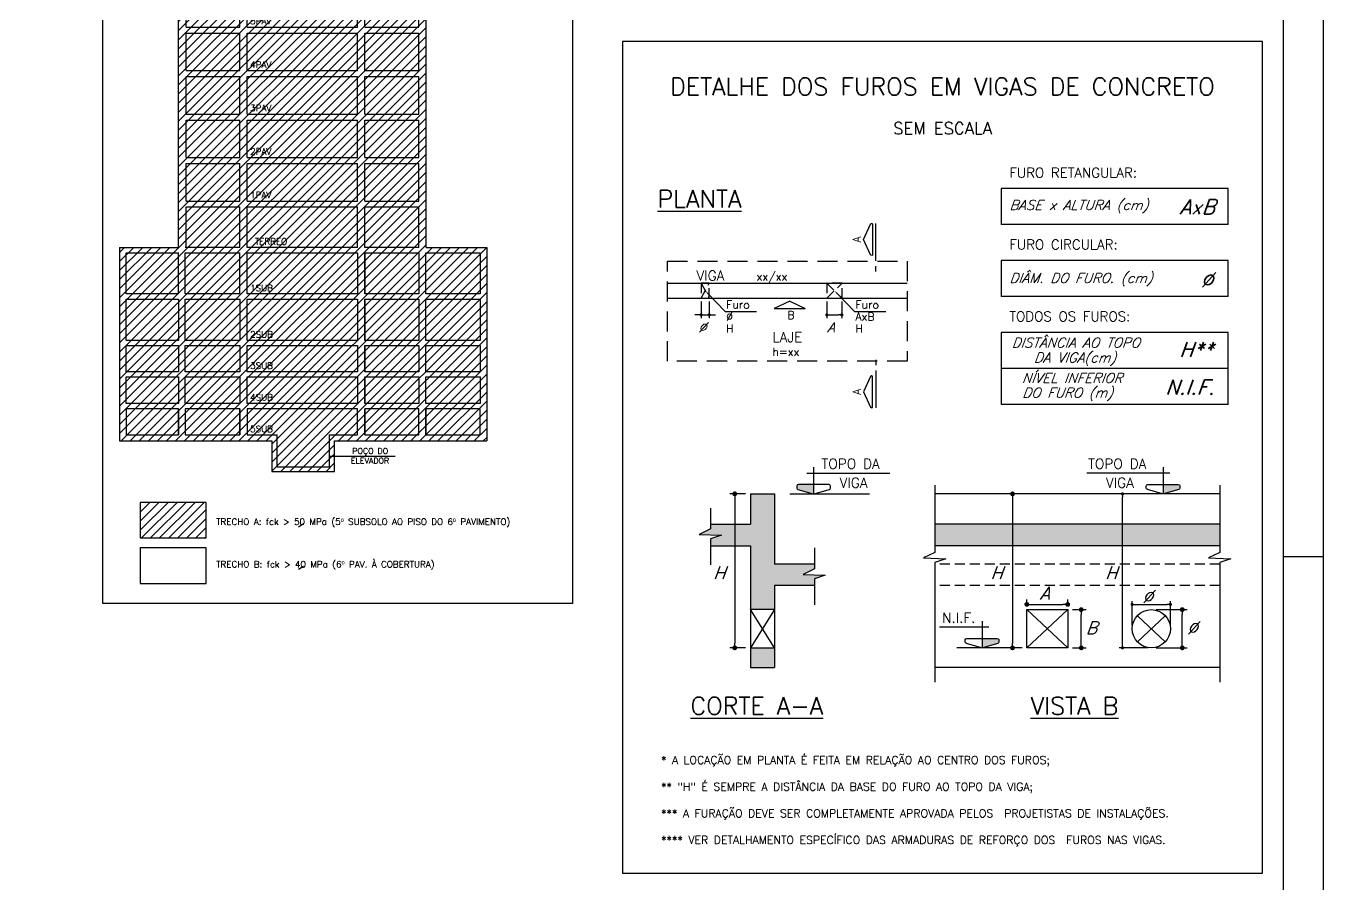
# Model space of a CAD drawing. Extents: x -4245 to 5400, y -2094 to 2406.
# Drawn here: x 3779 to 5400, y 466 to 1539 of the extents above; entities that cross this region are included whole.
import ezdxf
from ezdxf import colors
from ezdxf.entities.mleader import LeaderData, LeaderLine
from ezdxf.enums import TextEntityAlignment as Align
from ezdxf.math import Vec2, Vec3

# ---------------------------------------------------------------- set-up
doc = ezdxf.new("R2010")
doc.units = 0
doc.header["$LTSCALE"] = 50
doc.header["$MEASUREMENT"] = 0
doc.linetypes.add('DASHED', pattern=[0.75, 0.5, -0.25])
doc.linetypes.add('HIDDEN', pattern=[0.375, 0.25, -0.125])
doc.layers.get('0').update_dxf_attribs({"linetype": 'CONTINUOUS'})
doc.layers.get('DEFPOINTS').update_dxf_attribs({"linetype": 'CONTINUOUS'})
for name, color, linetype in [('F-AUX', 2, 'CONTINUOUS'), ('F-AUX-RED', 1, 'CONTINUOUS'), ('F-AUX-YELLOW', 2, 'CONTINUOUS'), ('F-CORTE-INDICAÇÃO', 4, 'CONTINUOUS'), ('F-COTAS', 106, 'CONTINUOUS'), ('F-DET_LINHA', 1, 'CONTINUOUS'), ('F-FURO-PAREDE-TEXTOS', 2, 'CONTINUOUS'), ('F-FUROS', 2, 'HIDDEN'), ('F-LAJES', 3, 'CONTINUOUS'), ('F-LAJES-DIM', 2, 'CONTINUOUS'), ('F-LAJES-NOME', 4, 'CONTINUOUS'), ('F-MARGEM', 1, 'CONTINUOUS'), ('F-SOLIDO', 71, 'CONTINUOUS'), ('F-TEXTO', 6, 'CONTINUOUS'), ('F-TEXTO-CYAN', 4, 'CONTINUOUS'), ('F-TEXTO-GREEN', 3, 'CONTINUOUS'), ('F-TEXTO-MAGENTA', 6, 'CONTINUOUS'), ('F-TEXTO-YELLOW', 2, 'CONTINUOUS'), ('F-VIGAS', 3, 'CONTINUOUS'), ('F-VIGAS-DIM', 2, 'CONTINUOUS'), ('F-VIGAS-NOME', 4, 'CONTINUOUS')]:
    doc.layers.add(name, color=color, linetype=linetype)
doc.styles.add('CP-TEXT-INCL', font='simplex.shx', dxfattribs={"oblique": 20})
doc.styles.add('CP-TEXTO', font='simplex.shx')
doc.styles.add('MCP', font='simplex.shx')
doc.styles.add('ROMANS', font='simplex.shx')
doc.styles.get("Standard").update_dxf_attribs({"font": 'simplex.shx'})
doc.dimstyles.new('CP-COTAS-75', dxfattribs={"dimscale": 0.8, "dimtxt": 18.75, "dimasz": 7.5, "dimexe": 7.5, "dimexo": 7.5, "dimgap": 3.75, "dimtad": 1, "dimdsep": 46, "dimtxsty": 'CP-TEXT-INCL', "dimblk1": 'DOT', "dimblk2": 'DOT', "dimsah": 1, "dimcen": 13.5, "dimclrd": 256, "dimclre": 256, "dimclrt": 256, "dimadec": 0, "dimazin": 0, "dimtfac": 1, "dimtofl": 0, "dimtmove": 2, "dimatfit": 3, "dimldrblk": 'DOT', "dimfxl": 0, "dimtolj": 1, "dimarcsym": 0})

# ---------------------------------------------------------------- blocks, each defined once
blk = doc.blocks.new('_DOT')
at = {"color": 0, "linetype": 'ByBlock'}
blk.add_line((-0.5, 0), (-1, 0), dxfattribs=at)
at = {"color": 0, "linetype": 'ByBlock', "const_width": 0.5}
blk.add_lwpolyline([(-0.25, 0, 1), (0.25, 0, 1)], format="xyb", close=True, dxfattribs=at)
blk = doc.blocks.new('*D145')
at = {"layer": 'DEFPOINTS', "color": 0, "transparency": 16777216}
for p in [(5081, 815.5), (5029.9, 809), (5081, 809)]:
    blk.add_point(p, dxfattribs=at)
at = {"layer": 'F-COTAS', "lineweight": -2, "transparency": 16777216}
for p, q in [((5029.9, 815), (5029.9, 821.5)), ((5035.9, 815.5), (5075, 815.5)), ((5081, 815), (5081, 821.5))]:
    blk.add_line(p, q, dxfattribs=at)
at = {"layer": 'F-COTAS', "lineweight": -2, "transparency": 16777216, "xscale": 6, "yscale": 6, "zscale": 6, "rotation": 180}
blk.add_blockref('_DOT', (5029.9, 815.5), dxfattribs=at)
at = {"layer": 'F-COTAS', "lineweight": -2, "transparency": 16777216, "xscale": 6, "yscale": 6, "zscale": 6}
blk.add_blockref('_DOT', (5081, 815.5), dxfattribs=at)
blk = doc.blocks.new('*D146')
at = {"layer": 'DEFPOINTS', "color": 0, "transparency": 16777216}
for p in [(5029.9, 953.8), (5012, 761.2), (5029.9, 761.2)]:
    blk.add_point(p, dxfattribs=at)
at = {"layer": 'F-COTAS', "lineweight": -2, "transparency": 16777216}
for p, q in [((5023.9, 953.8), (5006, 953.8)), ((5012, 947.8), (5012, 767.2)), ((5023.9, 761.2), (5006, 761.2))]:
    blk.add_line(p, q, dxfattribs=at)
at = {"layer": 'F-COTAS', "lineweight": -2, "transparency": 16777216, "xscale": 6, "yscale": 6, "zscale": 6}
for p, rotation in [((5012, 953.8), 90), ((5012, 761.2), 270)]:
    blk.add_blockref('_DOT', p, dxfattribs=dict(at, rotation=rotation))
blk = doc.blocks.new('*D147')
at = {"layer": 'DEFPOINTS', "color": 0, "transparency": 16777216}
for p in [(5081, 809), (5097.9, 809), (5081, 761.2)]:
    blk.add_point(p, dxfattribs=at)
at = {"layer": 'F-COTAS', "lineweight": -2, "transparency": 16777216}
for p, q in [((5087, 809), (5103.9, 809)), ((5097.9, 767.2), (5097.9, 803)), ((5087, 761.2), (5103.9, 761.2))]:
    blk.add_line(p, q, dxfattribs=at)
at = {"layer": 'F-COTAS', "lineweight": -2, "transparency": 16777216, "xscale": 6, "yscale": 6, "zscale": 6}
for p, rotation in [((5097.9, 809), 90), ((5097.9, 761.2), 270)]:
    blk.add_blockref('_DOT', p, dxfattribs=dict(at, rotation=rotation))
blk = doc.blocks.new('*D148')
at = {"layer": 'DEFPOINTS', "color": 0, "transparency": 16777216}
for p in [(4684.4, 953.8), (4664.9, 761.2), (4684.4, 761.2)]:
    blk.add_point(p, dxfattribs=at)
at = {"layer": 'F-COTAS', "lineweight": -2, "transparency": 16777216}
for p, q in [((4678.4, 953.8), (4658.9, 953.8)), ((4664.9, 947.8), (4664.9, 767.2)), ((4678.4, 761.2), (4658.9, 761.2))]:
    blk.add_line(p, q, dxfattribs=at)
at = {"layer": 'F-COTAS', "lineweight": -2, "transparency": 16777216, "xscale": 6, "yscale": 6, "zscale": 6}
for p, rotation in [((4664.9, 953.8), 90), ((4664.9, 761.2), 270)]:
    blk.add_blockref('_DOT', p, dxfattribs=dict(at, rotation=rotation))
blk = doc.blocks.new('*D149')
at = {"layer": 'DEFPOINTS', "color": 0, "transparency": 16777216}
for p in [(5185.5, 809), (5224.2, 809), (5185.5, 761.2)]:
    blk.add_point(p, dxfattribs=at)
at = {"layer": 'F-COTAS', "lineweight": -2, "transparency": 16777216}
for p, q in [((5191.5, 809), (5230.2, 809)), ((5224.2, 767.2), (5224.2, 803)), ((5191.5, 761.2), (5230.2, 761.2))]:
    blk.add_line(p, q, dxfattribs=at)
at = {"layer": 'F-COTAS', "lineweight": -2, "transparency": 16777216, "xscale": 6, "yscale": 6, "zscale": 6}
for p, rotation in [((5224.2, 809), 90), ((5224.2, 761.2), 270)]:
    blk.add_blockref('_DOT', p, dxfattribs=dict(at, rotation=rotation))
blk = doc.blocks.new('A0-4L_900')
at = {"layer": 'F-MARGEM', "color": 2}
blk.add_line((191.9, 59.4), (192.9, 59.4), dxfattribs=at)
blk.add_lwpolyline([(0, 0), (0, 90), (192.9, 90), (192.9, 0)], close=True, dxfattribs=at)
at = {"layer": 'F-MARGEM', "color": 7}
blk.add_lwpolyline([(2.5, 89), (191.9, 89), (191.9, 1), (2.5, 1)], close=True, dxfattribs=at)
blk = doc.blocks.new('A$C0B3B77B0')
h = blk.add_hatch()
h.set_pattern_fill('ANSI31', color=1, scale=64)
h.set_pattern_definition([(45, (-2444.1215, 1353.0405), (-5.656854, 5.656854), [])])
h.paths.add_polyline_path([(21, 203.2), (211.3, 203.2), (211.3, 165.1), (289.5, 165.1), (289.5, 203.2), (479.9, 203.2), (479.9, 445.1), (404.1, 445.1), (404.1, 790.1), (94.8, 790.1), (94.8, 445.1), (21, 445.1)])
h = blk.add_hatch()
h.set_pattern_fill('ANSI31', color=1, scale=64)
h.set_pattern_definition([(45, (-2418.325, 1254.728), (-5.656854, 5.656854), [])])
h.paths.add_polyline_path([(46.8, 81.9), (129.1, 81.9), (129.1, 126.3), (46.8, 126.3)])
at = {"layer": 'F-AUX'}
for p, q in [((171.2, 1360.1), (171.2, 1395.7)), ((171.2, 1395.7), (327.7, 1395.7)), ((327.7, 1360.1), (327.7, 1395.7)), ((180.5, 1360.1), (180.5, 1388.3)), ((180.5, 1388.3), (318.4, 1388.3)), ((318.4, 1360.1), (318.4, 1388.3)), ((94.8, 1352.7), (94.8, 1360.1)), ((94.8, 1360.1), (171.2, 1360.1)), ((94.8, 1324.3), (94.8, 1352.7)), ((104.1, 1352.7), (171.2, 1352.7)), ((104.1, 1324.3), (104.1, 1352.7)), ((171.2, 1324.3), (171.2, 1352.7)), ((171.2, 1324.3), (171.2, 1352.7)), ((180.5, 1360.1), (318.4, 1360.1)), ((180.5, 1352.7), (318.4, 1352.7)), ((180.5, 1324.3), (180.5, 1352.7)), ((318.4, 1324.3), (318.4, 1352.7)), ((327.7, 1360.1), (404.1, 1360.1)), ((327.7, 1352.7), (394.8, 1352.7)), ((327.7, 1324.3), (327.7, 1352.7)), ((327.7, 1324.3), (327.7, 1352.7)), ((394.8, 1324.3), (394.8, 1352.7)), ((404.1, 1352.7), (404.1, 1360.1)), ((404.1, 1324.3), (404.1, 1352.7)), ((94.8, 1317), (94.8, 1324.5)), ((94.8, 1288.3), (94.8, 1317)), ((104.1, 1324.5), (171.2, 1324.5)), ((104.1, 1317), (171.2, 1317)), ((104.1, 1288.3), (104.1, 1317)), ((171.2, 1288.3), (171.2, 1317)), ((171.2, 1288.3), (171.2, 1317)), ((180.5, 1324.5), (318.4, 1324.5)), ((180.5, 1317), (318.4, 1317)), ((180.5, 1288.3), (180.5, 1317)), ((318.4, 1288.3), (318.4, 1317)), ((327.7, 1324.5), (394.8, 1324.5)), ((327.7, 1317), (394.8, 1317)), ((327.7, 1288.3), (327.7, 1317)), ((327.7, 1288.3), (327.7, 1317)), ((394.8, 1288.3), (394.8, 1317)), ((404.1, 1317), (404.1, 1324.5)), ((404.1, 1288.3), (404.1, 1317)), ((94.8, 1281.4), (94.8, 1288.9)), ((94.8, 1253.2), (94.8, 1281.4)), ((104.1, 1288.9), (171.2, 1288.9)), ((104.1, 1281.4), (171.2, 1281.4)), ((104.1, 1253.2), (104.1, 1281.4)), ((171.2, 1253.2), (171.2, 1281.4)), ((171.2, 1253.2), (171.2, 1281.4)), ((180.5, 1288.9), (318.4, 1288.9)), ((180.5, 1281.4), (318.4, 1281.4)), ((180.5, 1253.2), (180.5, 1281.4)), ((318.4, 1253.2), (318.4, 1281.4)), ((327.7, 1288.9), (394.8, 1288.9)), ((327.7, 1281.4), (394.8, 1281.4)), ((327.7, 1253.2), (327.7, 1281.4)), ((327.7, 1253.2), (327.7, 1281.4)), ((394.8, 1253.2), (394.8, 1281.4)), ((404.1, 1281.4), (404.1, 1288.9)), ((404.1, 1253.2), (404.1, 1281.4)), ((94.8, 1245.8), (94.8, 1253.2)), ((104.1, 1253.2), (171.2, 1253.2)), ((180.5, 1253.2), (318.4, 1253.2)), ((327.7, 1253.2), (394.8, 1253.2)), ((404.1, 1245.8), (404.1, 1253.2)), ((94.8, 1217.2), (94.8, 1245.8)), ((104.1, 1245.8), (171.2, 1245.8)), ((104.1, 1217.2), (104.1, 1245.8)), ((171.2, 1217.2), (171.2, 1245.8)), ((171.2, 1217.2), (171.2, 1245.8)), ((180.5, 1245.8), (318.4, 1245.8)), ((180.5, 1217.2), (180.5, 1245.8)), ((318.4, 1217.2), (318.4, 1245.8)), ((327.7, 1245.8), (394.8, 1245.8)), ((327.7, 1217.2), (327.7, 1245.8)), ((327.7, 1217.2), (327.7, 1245.8)), ((394.8, 1217.2), (394.8, 1245.8)), ((404.1, 1217.2), (404.1, 1245.8)), ((94.8, 1210.2), (94.8, 1217.6)), ((104.1, 1217.6), (171.2, 1217.6)), ((180.5, 1217.6), (318.4, 1217.6)), ((327.7, 1217.6), (394.8, 1217.6)), ((404.1, 1210.2), (404.1, 1217.6)), ((94.8, 1181.7), (94.8, 1210.2)), ((104.1, 1210.2), (171.2, 1210.2)), ((104.1, 1181.7), (104.1, 1210.2)), ((171.2, 1181.7), (171.2, 1210.2)), ((171.2, 1181.7), (171.2, 1210.2)), ((180.5, 1210.2), (318.4, 1210.2)), ((180.5, 1181.7), (180.5, 1210.2)), ((318.4, 1181.7), (318.4, 1210.2)), ((327.7, 1210.2), (394.8, 1210.2)), ((327.7, 1181.7), (327.7, 1210.2)), ((327.7, 1181.7), (327.7, 1210.2)), ((394.8, 1181.7), (394.8, 1210.2)), ((404.1, 1181.7), (404.1, 1210.2)), ((94.8, 1174.5), (94.8, 1182)), ((94.8, 1146), (94.8, 1174.5)), ((104.1, 1182), (171.2, 1182)), ((104.1, 1174.5), (171.2, 1174.5)), ((104.1, 1146), (104.1, 1174.5)), ((171.2, 1146), (171.2, 1174.5)), ((171.2, 1146), (171.2, 1174.5)), ((180.5, 1182), (318.4, 1182)), ((180.5, 1174.5), (318.4, 1174.5)), ((180.5, 1146), (180.5, 1174.5)), ((318.4, 1146), (318.4, 1174.5)), ((327.7, 1182), (394.8, 1182)), ((327.7, 1174.5), (394.8, 1174.5)), ((327.7, 1146), (327.7, 1174.5)), ((327.7, 1146), (327.7, 1174.5)), ((394.8, 1146), (394.8, 1174.5)), ((404.1, 1174.5), (404.1, 1182)), ((404.1, 1146), (404.1, 1174.5)), ((94.8, 1138.9), (94.8, 1146.4)), ((94.8, 1110.4), (94.8, 1138.9)), ((104.1, 1146.4), (171.2, 1146.4)), ((104.1, 1138.9), (171.2, 1138.9)), ((104.1, 1110.4), (104.1, 1138.9)), ((171.2, 1110.4), (171.2, 1138.9)), ((171.2, 1110.4), (171.2, 1138.9)), ((180.5, 1146.4), (318.4, 1146.4)), ((180.5, 1138.9), (318.4, 1138.9)), ((180.5, 1110.4), (180.5, 1138.9)), ((318.4, 1110.4), (318.4, 1138.9)), ((327.7, 1146.4), (394.8, 1146.4)), ((327.7, 1138.9), (394.8, 1138.9)), ((327.7, 1110.4), (327.7, 1138.9)), ((327.7, 1110.4), (327.7, 1138.9)), ((394.8, 1110.4), (394.8, 1138.9)), ((404.1, 1138.9), (404.1, 1146.4)), ((404.1, 1110.4), (404.1, 1138.9)), ((94.8, 1103.3), (94.8, 1110.7)), ((94.8, 1074.8), (94.8, 1103.3)), ((104.1, 1110.7), (171.2, 1110.7)), ((104.1, 1103.3), (171.2, 1103.3)), ((104.1, 1074.8), (104.1, 1103.3)), ((171.2, 1074.8), (171.2, 1103.3)), ((171.2, 1074.8), (171.2, 1103.3)), ((180.5, 1110.7), (318.4, 1110.7)), ((180.5, 1103.3), (318.4, 1103.3)), ((180.5, 1074.8), (180.5, 1103.3)), ((318.4, 1074.8), (318.4, 1103.3)), ((327.7, 1110.7), (394.8, 1110.7)), ((327.7, 1103.3), (394.8, 1103.3)), ((327.7, 1074.8), (327.7, 1103.3)), ((327.7, 1074.8), (327.7, 1103.3)), ((394.8, 1074.8), (394.8, 1103.3)), ((404.1, 1103.3), (404.1, 1110.7)), ((404.1, 1074.8), (404.1, 1103.3)), ((94.8, 1067.7), (94.8, 1075.1)), ((104.1, 1075.1), (171.2, 1075.1)), ((180.5, 1075.1), (318.4, 1075.1)), ((327.7, 1075.1), (394.8, 1075.1)), ((404.1, 1067.7), (404.1, 1075.1)), ((94.8, 1039.2), (94.8, 1067.7)), ((104.1, 1067.7), (171.2, 1067.7)), ((104.1, 1039.2), (104.1, 1067.7)), ((171.2, 1039.2), (171.2, 1067.7)), ((171.2, 1039.2), (171.2, 1067.7)), ((180.5, 1067.7), (318.4, 1067.7)), ((180.5, 1039.2), (180.5, 1067.7)), ((318.4, 1039.2), (318.4, 1067.7)), ((327.7, 1067.7), (394.8, 1067.7)), ((327.7, 1039.2), (327.7, 1067.7)), ((327.7, 1039.2), (327.7, 1067.7)), ((394.8, 1039.2), (394.8, 1067.7)), ((404.1, 1039.2), (404.1, 1067.7)), ((94.8, 1032), (94.8, 1039.5)), ((104.1, 1039.5), (171.2, 1039.5)), ((180.5, 1039.5), (318.4, 1039.5)), ((327.7, 1039.5), (394.8, 1039.5)), ((404.1, 1032), (404.1, 1039.5)), ((94.8, 1003.5), (94.8, 1032)), ((104.1, 1032), (171.2, 1032)), ((104.1, 1003.5), (104.1, 1032)), ((171.2, 1003.5), (171.2, 1032)), ((171.2, 1003.5), (171.2, 1032)), ((180.5, 1032), (318.4, 1032)), ((180.5, 1003.5), (180.5, 1032)), ((318.4, 1003.5), (318.4, 1032)), ((327.7, 1032), (394.8, 1032)), ((327.7, 1003.5), (327.7, 1032)), ((327.7, 1003.5), (327.7, 1032)), ((394.8, 1003.5), (394.8, 1032)), ((404.1, 1003.5), (404.1, 1032)), ((94.8, 996.4), (94.8, 1003.9)), ((94.8, 968.2), (94.8, 996.4)), ((104.1, 1003.9), (171.2, 1003.9)), ((104.1, 996.4), (171.2, 996.4)), ((104.1, 968.2), (104.1, 996.4)), ((171.2, 968.2), (171.2, 996.4)), ((171.2, 968.2), (171.2, 996.4)), ((180.5, 1003.9), (318.4, 1003.9)), ((180.5, 996.4), (318.4, 996.4)), ((180.5, 968.2), (180.5, 996.4)), ((318.4, 968.2), (318.4, 996.4)), ((327.7, 1003.9), (394.8, 1003.9)), ((327.7, 996.4), (394.8, 996.4)), ((327.7, 968.2), (327.7, 996.4)), ((327.7, 968.2), (327.7, 996.4)), ((394.8, 952.8), (394.8, 996.4)), ((404.1, 996.4), (404.1, 1003.9)), ((404.1, 952.8), (404.1, 996.4)), ((94.8, 932.6), (94.8, 968.2)), ((104.1, 968.2), (171.2, 968.2)), ((104.1, 960.8), (171.2, 960.8)), ((104.1, 932.6), (104.1, 960.8)), ((171.2, 932.6), (171.2, 960.8)), ((171.2, 932.6), (171.2, 960.8)), ((180.5, 968.2), (318.4, 968.2)), ((180.5, 960.8), (318.4, 960.8)), ((180.5, 932.6), (180.5, 960.8)), ((318.4, 932.6), (318.4, 960.8)), ((327.7, 968.2), (394.8, 968.2)), ((327.7, 960.8), (394.8, 960.8)), ((327.7, 932.6), (327.7, 960.8)), ((327.7, 932.6), (327.7, 960.8)), ((394.8, 917.2), (394.8, 960.8)), ((404.1, 932.6), (404.1, 968.2)), ((94.8, 925.2), (94.8, 932.6)), ((94.8, 896.7), (94.8, 925.2)), ((104.1, 932.6), (171.2, 932.6)), ((104.1, 925.2), (171.2, 925.2)), ((104.1, 896.7), (104.1, 925.2)), ((171.2, 896.7), (171.2, 925.2)), ((171.2, 896.7), (171.2, 925.2)), ((180.5, 932.6), (318.4, 932.6)), ((180.5, 925.2), (318.4, 925.2)), ((180.5, 896.7), (180.5, 925.2)), ((318.4, 896.7), (318.4, 925.2)), ((327.7, 932.6), (394.8, 932.6)), ((327.7, 925.2), (394.8, 925.2)), ((327.7, 896.7), (327.7, 925.2)), ((327.7, 896.7), (327.7, 925.2)), ((394.8, 896.7), (394.8, 925.2)), ((404.1, 925.2), (404.1, 932.6)), ((404.1, 896.7), (404.1, 925.2)), ((94.8, 889.5), (94.8, 897)), ((104.1, 897), (171.2, 897)), ((180.5, 897), (318.4, 897)), ((327.7, 897), (394.8, 897)), ((404.1, 889.5), (404.1, 897)), ((94.8, 861), (94.8, 889.5)), ((104.1, 889.5), (171.2, 889.5)), ((104.1, 861), (104.1, 889.5)), ((171.2, 861), (171.2, 889.5)), ((171.2, 861), (171.2, 889.5)), ((180.5, 889.5), (318.4, 889.5)), ((180.5, 861), (180.5, 889.5)), ((318.4, 861), (318.4, 889.5)), ((327.7, 889.5), (394.8, 889.5)), ((327.7, 861), (327.7, 889.5)), ((327.7, 861), (327.7, 889.5)), ((394.8, 861), (394.8, 889.5)), ((404.1, 861), (404.1, 889.5)), ((94.8, 853.9), (94.8, 861.4)), ((104.1, 861.4), (171.2, 861.4)), ((180.5, 861.4), (318.4, 861.4)), ((327.7, 861.4), (394.8, 861.4)), ((404.1, 853.9), (404.1, 861.4)), ((94.8, 825.7), (94.8, 853.9)), ((104.1, 853.9), (171.2, 853.9)), ((104.1, 825.7), (104.1, 853.9)), ((171.2, 825.7), (171.2, 853.9)), ((171.2, 825.7), (171.2, 853.9)), ((180.5, 853.9), (318.4, 853.9)), ((180.5, 825.7), (180.5, 853.9)), ((318.4, 825.7), (318.4, 853.9)), ((327.7, 853.9), (394.8, 853.9)), ((327.7, 825.7), (327.7, 853.9)), ((327.7, 825.7), (327.7, 853.9)), ((394.8, 825.7), (394.8, 853.9)), ((404.1, 825.7), (404.1, 853.9)), ((94.8, 818.3), (94.8, 825.7)), ((94.8, 790.1), (94.8, 818.3)), ((104.1, 825.7), (171.2, 825.7)), ((104.1, 818.3), (171.2, 818.3)), ((104.1, 790.1), (104.1, 818.3)), ((171.2, 790.1), (171.2, 818.3)), ((171.2, 790.1), (171.2, 818.3)), ((180.5, 825.7), (318.4, 825.7)), ((180.5, 818.3), (318.4, 818.3)), ((180.5, 790.1), (180.5, 818.3)), ((318.4, 790.1), (318.4, 818.3)), ((327.7, 825.7), (394.8, 825.7)), ((327.7, 818.3), (394.8, 818.3)), ((327.7, 790.1), (327.7, 818.3)), ((327.7, 790.1), (327.7, 818.3)), ((394.8, 790.1), (394.8, 818.3)), ((404.1, 818.3), (404.1, 825.7)), ((404.1, 790.1), (404.1, 818.3)), ((94.8, 782.7), (94.8, 790.1)), ((94.8, 720.7), (94.8, 782.7)), ((104.1, 790.1), (171.2, 790.1)), ((104.1, 782.7), (171.2, 782.7)), ((104.1, 720.7), (104.1, 782.7)), ((171.2, 720.7), (171.2, 782.7)), ((171.2, 720.7), (171.2, 782.7)), ((180.5, 790.1), (318.4, 790.1)), ((180.5, 782.7), (318.4, 782.7)), ((180.5, 720.7), (180.5, 782.7)), ((318.4, 720.7), (318.4, 782.7)), ((327.7, 790.1), (394.8, 790.1)), ((327.7, 782.7), (394.8, 782.7)), ((327.7, 720.7), (327.7, 782.7)), ((327.7, 720.7), (327.7, 782.7)), ((394.8, 720.7), (394.8, 782.7)), ((404.1, 782.7), (404.1, 790.1)), ((404.1, 720.7), (404.1, 782.7)), ((94.8, 713.3), (94.8, 720.7)), ((104.1, 720.7), (171.2, 720.7)), ((180.5, 720.7), (318.4, 720.7)), ((327.7, 720.7), (394.8, 720.7)), ((404.1, 713.3), (404.1, 720.7)), ((94.8, 666.4), (94.8, 713.3)), ((104.1, 713.3), (171.2, 713.3)), ((104.1, 666.4), (104.1, 713.3)), ((171.2, 666.4), (171.2, 713.3)), ((171.2, 666.4), (171.2, 713.3)), ((180.5, 713.3), (318.4, 713.3)), ((180.5, 666.4), (180.5, 713.3)), ((318.4, 666.4), (318.4, 713.3)), ((327.7, 713.3), (394.8, 713.3)), ((327.7, 666.4), (327.7, 713.3)), ((327.7, 666.4), (327.7, 713.3)), ((394.8, 666.4), (394.8, 713.3)), ((404.1, 666.4), (404.1, 713.3)), ((94.8, 658.9), (94.8, 666.4)), ((104.1, 666.4), (171.2, 666.4)), ((180.5, 666.4), (318.4, 666.4)), ((327.7, 666.4), (394.8, 666.4)), ((404.1, 658.9), (404.1, 666.4)), ((94.8, 612), (94.8, 658.9)), ((104.1, 658.9), (171.2, 658.9)), ((104.1, 612), (104.1, 658.9)), ((171.2, 612), (171.2, 658.9)), ((171.2, 612), (171.2, 658.9)), ((180.5, 658.9), (318.4, 658.9)), ((180.5, 612), (180.5, 658.9)), ((318.4, 612), (318.4, 658.9)), ((327.7, 658.9), (394.8, 658.9)), ((327.7, 612), (327.7, 658.9)), ((327.7, 612), (327.7, 658.9)), ((394.8, 612), (394.8, 658.9)), ((404.1, 612), (404.1, 658.9)), ((94.8, 604.5), (94.8, 612)), ((94.8, 557.6), (94.8, 604.5)), ((104.1, 612), (171.2, 612)), ((104.1, 604.5), (171.2, 604.5)), ((104.1, 557.6), (104.1, 604.5)), ((171.2, 557.6), (171.2, 604.5)), ((171.2, 557.6), (171.2, 604.5)), ((180.5, 612), (318.4, 612)), ((180.5, 604.5), (318.4, 604.5)), ((180.5, 557.6), (180.5, 604.5)), ((318.4, 557.6), (318.4, 604.5)), ((327.7, 612), (394.8, 612)), ((327.7, 604.5), (394.8, 604.5)), ((327.7, 557.6), (327.7, 604.5)), ((327.7, 557.6), (327.7, 604.5)), ((394.8, 557.6), (394.8, 604.5)), ((404.1, 604.5), (404.1, 612)), ((404.1, 557.6), (404.1, 604.5)), ((94.8, 550.2), (94.8, 557.6)), ((104.1, 557.6), (171.2, 557.6)), ((180.5, 557.6), (318.4, 557.6)), ((327.7, 557.6), (394.8, 557.6)), ((404.1, 550.2), (404.1, 557.6)), ((94.8, 503.2), (94.8, 550.2)), ((104.1, 550.2), (171.2, 550.2)), ((104.1, 503.2), (104.1, 550.2)), ((171.2, 503.2), (171.2, 550.2)), ((171.2, 503.2), (171.2, 550.2)), ((180.5, 550.2), (318.4, 550.2)), ((180.5, 503.2), (180.5, 550.2)), ((318.4, 503.2), (318.4, 550.2)), ((327.7, 550.2), (394.8, 550.2)), ((327.7, 503.2), (327.7, 550.2)), ((327.7, 503.2), (327.7, 550.2)), ((394.8, 503.2), (394.8, 550.2)), ((404.1, 503.2), (404.1, 550.2)), ((94.8, 495.8), (94.8, 503.2)), ((104.1, 503.2), (171.2, 503.2)), ((180.5, 503.2), (318.4, 503.2)), ((327.7, 503.2), (394.8, 503.2)), ((404.1, 495.8), (404.1, 503.2)), ((94.8, 445.1), (94.8, 495.8)), ((104.1, 495.8), (171.2, 495.8)), ((104.1, 445.1), (104.1, 495.8)), ((171.2, 445.1), (171.2, 495.8)), ((171.2, 445.1), (171.2, 495.8)), ((180.5, 495.8), (318.4, 495.8)), ((180.5, 445.1), (180.5, 495.8)), ((318.4, 445.1), (318.4, 495.8)), ((327.7, 495.8), (394.8, 495.8)), ((327.7, 445.1), (327.7, 495.8)), ((327.7, 445.1), (327.7, 495.8)), ((394.8, 445.1), (394.8, 495.8)), ((404.1, 445.1), (404.1, 495.8)), ((21, 445.1), (21, 203.2)), ((21, 445.1), (94.8, 445.1)), ((29.2, 438.6), (94.8, 438.6)), ((94.8, 387), (94.8, 438.6)), ((171.2, 445.1), (103, 445.1)), ((103, 438.6), (171.2, 438.6)), ((171.2, 387), (171.2, 438.6)), ((318.4, 445.1), (180.5, 445.1)), ((180.5, 438.6), (318.4, 438.6)), ((394.8, 445.1), (327.7, 445.1)), ((327.7, 438.6), (394.8, 438.6)), ((403.7, 438.6), (471.7, 438.6)), ((404.1, 445.1), (479.9, 445.1)), ((479.9, 445.1), (479.9, 203.2)), ((94.8, 387), (29.2, 387)), ((29.2, 380.4), (94.8, 380.4)), ((94.8, 380.4), (94.8, 328.9)), ((171.2, 387), (103, 387)), ((103, 380.4), (171.2, 380.4)), ((171.2, 380.4), (171.2, 328.9)), ((318.4, 387), (180.5, 387)), ((180.5, 380.4), (318.4, 380.4)), ((394.8, 387), (327.7, 387)), ((327.7, 380.4), (394.8, 380.4)), ((471.7, 387), (403.7, 387)), ((403.7, 380.4), (471.7, 380.4)), ((29.2, 322.3), (94.8, 322.3)), ((94.8, 322.3), (94.8, 289.7)), ((103, 322.3), (171.2, 322.3)), ((171.2, 322.3), (171.2, 289.7)), ((180.5, 322.3), (318.4, 322.3)), ((327.7, 322.3), (394.8, 322.3)), ((403.7, 322.3), (471.7, 322.3)), ((29.2, 283.2), (94.8, 283.2)), ((94.8, 283.2), (94.8, 250.1)), ((103, 283.2), (171.2, 283.2)), ((171.2, 283.2), (171.2, 250.1)), ((180.5, 283.2), (318.4, 283.2)), ((327.7, 283.2), (394.8, 283.2)), ((403.7, 283.2), (471.7, 283.2)), ((21, 203.2), (211.3, 203.2)), ((211.3, 203.2), (211.3, 165.1)), ((289.5, 165.1), (289.5, 203.2)), ((289.5, 203.2), (479.9, 203.2)), ((406.1, 203.2), (406.1, 203.2)), ((211.3, 165.1), (289.5, 165.1))]:
    blk.add_line(p, q, dxfattribs=at)
for points in [[(180.5, 387), (180.5, 438.6)], [(318.4, 438.6), (318.4, 387)], [(318.4, 380.4), (318.4, 328.9), (180.5, 328.9), (180.5, 380.4)], [(318.4, 322.3), (318.4, 289.7), (180.5, 289.7), (180.5, 322.3)], [(318.4, 283.2), (318.4, 250.1), (180.5, 250.1), (180.5, 283.2)], [(327.7, 210.7), (394.8, 210.7), (394.8, 243.5), (327.7, 243.5), (327.7, 210.7), (327.7, 243.5)], [(403.7, 210.7), (471.7, 210.7), (471.7, 243.5), (403.7, 243.5), (403.7, 210.7), (403.7, 243.5)]]:
    blk.add_lwpolyline(points, dxfattribs=at)
at = {"layer": 'F-AUX-RED'}
blk.add_line((283, 184.1), (365.3, 184.1), dxfattribs=at)
blk.add_lwpolyline([(587.2, 0), (0, 0), (0, 1474.8), (587.2, 1474.8)], close=True, dxfattribs=at)
at = {"layer": 'F-AUX-RED', "linetype": 'Continuous'}
for points in [[(46.8, 81.9), (129.1, 81.9), (129.1, 126.3), (46.8, 126.3)], [(46.8, 81.9), (129.1, 81.9), (129.1, 126.3), (46.8, 126.3)], [(46.8, 25), (129.1, 25), (129.1, 69.4), (46.8, 69.4)], [(46.8, 25), (129.1, 25), (129.1, 69.4), (46.8, 69.4)]]:
    blk.add_lwpolyline(points, close=True, dxfattribs=at)
at = {"layer": 'F-AUX-YELLOW'}
for points in [[(29.2, 387), (29.2, 438.6)], [(103, 387), (103, 438.6)], [(327.7, 387), (327.7, 438.6)], [(327.7, 438.6), (327.7, 387)], [(394.8, 438.6), (394.8, 387)], [(403.7, 387), (403.7, 438.6)], [(471.7, 438.6), (471.7, 387)], [(94.8, 328.9), (94.8, 328.9), (29.2, 328.9), (29.2, 380.4)], [(171.2, 328.9), (171.2, 328.9), (103, 328.9), (103, 380.4)], [(394.8, 380.4), (394.8, 328.9), (327.7, 328.9), (327.7, 380.4)], [(327.7, 380.4), (327.7, 328.9)], [(471.7, 380.4), (471.7, 328.9), (403.7, 328.9), (403.7, 380.4)], [(94.8, 289.7), (94.8, 289.7), (29.2, 289.7), (29.2, 322.3)], [(171.2, 289.7), (171.2, 289.7), (103, 289.7), (103, 322.3)], [(394.8, 322.3), (394.8, 289.7), (327.7, 289.7), (327.7, 322.3)], [(327.7, 322.3), (327.7, 289.7)], [(471.7, 322.3), (471.7, 289.7), (403.7, 289.7), (403.7, 322.3)], [(94.8, 250.1), (94.8, 250.1), (29.2, 250.1), (29.2, 283.2)], [(171.2, 250.1), (171.2, 250.1), (103, 250.1), (103, 283.2)], [(394.8, 283.2), (394.8, 250.1), (327.7, 250.1), (327.7, 283.2)], [(327.7, 283.2), (327.7, 250.1)], [(471.7, 283.2), (471.7, 250.1), (403.7, 250.1), (403.7, 283.2)], [(94.8, 243.5), (94.8, 210.7), (94.8, 243.5), (29.2, 243.5), (29.2, 210.7), (94.8, 210.7)], [(171.2, 243.5), (171.2, 210.7), (171.2, 243.5), (103, 243.5), (103, 210.7), (171.2, 210.7)], [(283, 210.7), (318.4, 210.7), (318.4, 243.5), (180.5, 243.5), (180.5, 210.7), (217.9, 210.7)], [(283, 210.7), (283, 170.4), (217.9, 170.4), (217.9, 210.7)]]:
    blk.add_lwpolyline(points, dxfattribs=at)
at = {"layer": 'F-TEXTO-CYAN', "color": 2}
for p, q in [((250.8, 99.4), (244.4, 95.5)), ((250.8, 46.2), (244.4, 42.3))]:
    blk.add_line(p, q, dxfattribs=at)
at = {"layer": 'F-AUX', "style": 'MCP'}
for s, p in [('COBERTURA', (184.2, 1399.2)), ('ÁTICO', (184.2, 1363.9)), ('21PAV     ', (184.2, 1327.8)), ('20PAV     ', (184.2, 1291.8)), ('19PAV     ', (184.2, 1256.7)), ('18PAV     ', (184.2, 1220.7)), ('17PAV     ', (184.2, 1185.1)), ('16PAV     ', (184.2, 1149.5)), ('15PAV     ', (184.2, 1113.8)), ('14PAV     ', (184.2, 1078.2)), ('13PAV     ', (184.2, 1042.8)), ('12PAV     ', (184.2, 1006.7)), ('11PAV     ', (184.2, 971.3)), ('10PAV     ', (184.2, 935.7)), ('9PAV     ', (184.2, 900.1)), ('8PAV     ', (184.2, 864.8)), ('7PAV     ', (184.2, 829.2)), ('6PAV     ', (184.2, 793.6)), ('5PAV     ', (184.2, 724.2)), ('4PAV     ', (184.2, 669.8)), ('3PAV     ', (184.2, 615.4)), ('2PAV     ', (184.2, 561.1)), ('1PAV', (184.2, 506.7)), ('TERREO', (190, 448.6)), ('1SUB', (184.2, 390.4)), ('2SUB', (184.2, 332.3)), ('3SUB', (184.2, 293.2)), ('4SUB     ', (184.2, 253.6)), ('5SUB', (184.2, 214.2))]:
    blk.add_text(s, height=8, dxfattribs=at).set_placement(p)
at = {"layer": 'F-TEXTO-CYAN', "color": 2, "style": 'CP-TEXTO'}
for s, p in [('TRECHO A: fck > 50 MPa (5º SUBSOLO AO PISO DO 6º PAVIMENTO)', (141.7, 98.1)), ('TRECHO B: fck > 40 MPa (6º PAV. À COBERTURA)', (141.7, 44.9))]:
    blk.add_text(s, height=8, dxfattribs=at).set_placement(p)
at = {"layer": 'F-TEXTO-MAGENTA', "style": 'ROMANS'}
blk.add_text('%%UCORTE ESQUEMÁTICO', height=16.8, dxfattribs=at).set_placement((122, 1430.5))
at = {"layer": 'F-TEXTO-YELLOW', "style": 'CP-TEXTO'}
for s, p in [('ELEVADOR  ', (310.1, 174.8)), ('POÇO DO', (311.9, 187))]:
    blk.add_text(s, height=7.2, dxfattribs=at).set_placement(p)

msp = doc.modelspace()

# ---------------------------------------------------------------- hatches: boundary and pattern name
at = {"layer": 'F-SOLIDO'}
h = msp.add_hatch(color=256, dxfattribs=at)
edge = h.paths.add_edge_path()
edge.add_line((4763.459, 965.605), (4744.459, 965.605))
edge.add_ellipse((4744.459, 963.605), major_axis=(1.414, 1.414), ratio=1, start_angle=45, end_angle=135)
edge.add_line((4742.459, 963.605), (4742.459, 961.093))
edge.add_ellipse((4744.459, 961.093), major_axis=(-1.414, 1.414), ratio=1, start_angle=45, end_angle=118.300756)
edge.add_line((4743.885, 959.177), (4762.885, 953.777))
edge.add_ellipse((4763.459, 955.693), major_axis=(1.414, 1.414), ratio=1, start_angle=208.300756, end_angle=225)
edge.add_line((4763.459, 953.693), (4763.459, 965.605))
h = msp.add_hatch(color=256, dxfattribs=at)
edge = h.paths.add_edge_path()
edge.add_line((5200.129, 965.605), (5219.129, 965.605))
edge.add_ellipse((5219.129, 963.605), major_axis=(-1.414, 1.414), ratio=1, start_angle=225, end_angle=315, ccw=False)
edge.add_line((5221.129, 963.605), (5221.129, 961.093))
edge.add_ellipse((5219.129, 961.093), major_axis=(1.414, 1.414), ratio=1, start_angle=241.699244, end_angle=315, ccw=False)
edge.add_line((5219.703, 959.177), (5200.703, 953.777))
edge.add_ellipse((5200.129, 955.693), major_axis=(-1.414, 1.414), ratio=1, start_angle=135, end_angle=151.699244, ccw=False)
edge.add_line((5200.129, 953.693), (5200.129, 965.605))
for points in [[(4684.373, 916.056), (4634.613, 916.056), (4634.613, 910.092), (4620.485, 903.032), (4648.26, 901.985), (4634.613, 897.585), (4634.613, 888.961), (4684.373, 888.961), (4684.373, 808.961), (4714.373, 808.961), (4714.373, 838.961), (4764.373, 838.961), (4764.373, 847.585), (4778.02, 851.985), (4750.245, 853.032), (4764.373, 860.092), (4764.373, 866.056), (4714.373, 866.056), (4714.373, 953.777), (4684.373, 953.777)], [(5271.132, 888.961), (5271.132, 916.056), (4915.044, 916.056), (4915.044, 888.961)], [(4714.373, 736.74), (4714.373, 761.21), (4684.373, 761.21), (4684.373, 736.74)]]:
    msp.add_hatch(color=256, dxfattribs=at).paths.add_polyline_path(points)
h = msp.add_hatch(color=256, dxfattribs=at)
edge = h.paths.add_edge_path()
edge.add_line((4973.942, 773.037), (4992.942, 773.037))
edge.add_ellipse((4992.942, 771.037), major_axis=(-1.414, 1.414), ratio=1, start_angle=225, end_angle=315, ccw=False)
edge.add_line((4994.942, 771.037), (4994.942, 768.525))
edge.add_ellipse((4992.942, 768.525), major_axis=(1.414, 1.414), ratio=1, start_angle=241.699244, end_angle=315, ccw=False)
edge.add_line((4993.516, 766.61), (4974.516, 761.21))
edge.add_ellipse((4973.942, 763.125), major_axis=(-1.414, 1.414), ratio=1, start_angle=135, end_angle=151.699244, ccw=False)
edge.add_line((4973.942, 761.125), (4973.942, 773.037))

# ---------------------------------------------------------------- linework, layer by layer
at = {"layer": 'F-AUX'}
for p, q in [((4755.06, 979.74), (4858.663, 979.74)), ((4763.459, 987.195), (4763.459, 953.693)), ((5208.528, 979.74), (5104.924, 979.74)), ((5200.129, 987.195), (5200.129, 953.693)), ((4973.942, 794.627), (4973.942, 761.125)), ((4982.341, 787.173), (4920.939, 787.173))]:
    msp.add_line(p, q, dxfattribs=at)
for points in [[(4762.885, 953.777, 0.14676884), (4764.034, 953.777), (4783.034, 959.177, 0.33120617), (4784.459, 961.093), (4784.459, 963.605, 0.41421356), (4782.459, 965.605), (4744.459, 965.605, 0.41421356), (4742.459, 963.605), (4742.459, 961.093, 0.33120617), (4743.885, 959.177), (4762.885, 953.777, 0.14676884), (4764.034, 953.777)], [(5200.703, 953.777, -0.14676884), (5199.554, 953.777), (5180.554, 959.177, -0.33120617), (5179.129, 961.093), (5179.129, 963.605, -0.41421356), (5181.129, 965.605), (5219.129, 965.605, -0.41421356), (5221.129, 963.605), (5221.129, 961.093, -0.33120617), (5219.703, 959.177), (5200.703, 953.777, -0.14676884), (5199.554, 953.777)], [(4974.516, 761.21, -0.14676884), (4973.367, 761.21), (4954.367, 766.61, -0.33120617), (4952.942, 768.525), (4952.942, 771.037, -0.41421356), (4954.942, 773.037), (4992.942, 773.037, -0.41421356), (4994.942, 771.037), (4994.942, 768.525, -0.33120617), (4993.516, 766.61), (4974.516, 761.21, -0.14676884), (4973.367, 761.21)]]:
    msp.add_lwpolyline(points, format="xyb", dxfattribs=at)
at = {"layer": 'F-AUX-RED'}
for p, q in [((5080.963, 761.21), (5029.862, 808.961)), ((5029.862, 761.21), (5080.963, 808.961)), ((5202.928, 768.784), (5168.038, 801.386)), ((5168.038, 768.784), (5202.928, 801.386)), ((5023.316, 761.21), (4942.521, 761.21))]:
    msp.add_line(p, q, dxfattribs=at)
msp.add_lwpolyline([(4733.892, 953.777), (4833.145, 953.777)], dxfattribs=at)
at = {"layer": 'F-CORTE-INDICAÇÃO'}
for p, q in [((4841.167, 1245.315), (4841.167, 1291.982)), ((4841.167, 1231.982), (4841.167, 1238.649)), ((4841.167, 1121.468), (4841.167, 1114.801)), ((4841.167, 1108.135), (4841.167, 1061.468))]:
    msp.add_line(p, q, dxfattribs=at)
for points in [[(4837.167, 1253.315, -0.80258485), (4834.625, 1252.752), (4825.658, 1271.982), (4834.625, 1291.212, -0.80258485), (4837.167, 1290.649)], [(4837.167, 1100.135, 0.80258485), (4834.625, 1100.698), (4825.658, 1081.468), (4834.625, 1062.238, 0.80258485), (4837.167, 1062.801)]]:
    msp.add_lwpolyline(points, format="xyb", close=True, dxfattribs=at)
for points in [[(4733.542, 1194.631), (4714.311, 1185.663)], [(4714.311, 1185.663), (4752.772, 1185.663)], [(4733.542, 1194.631), (4752.772, 1185.663)]]:
    msp.add_lwpolyline(points, dxfattribs=at)
at = {"layer": 'F-COTAS'}
for p, q in [((4622.943, 1194.321), (4622.943, 1173.701)), ((4632.943, 1194.321), (4632.943, 1173.701)), ((4779.979, 1194.321), (4779.979, 1173.701)), ((4798.608, 1194.321), (4798.608, 1173.701)), ((4618.943, 1177.701), (4614.943, 1177.701)), ((4622.943, 1177.701), (4632.943, 1177.701)), ((4636.943, 1177.701), (4640.943, 1177.701)), ((4783.979, 1177.701), (4794.608, 1177.701)), ((5162.537, 953.777), (5145.464, 953.777)), ((5149.464, 765.21), (5149.464, 949.777)), ((5161.608, 789.085), (5161.608, 819.476)), ((5165.608, 815.476), (5205.359, 815.476)), ((5209.359, 789.085), (5209.359, 819.476)), ((5181.483, 761.21), (5145.464, 761.21))]:
    msp.add_line(p, q, dxfattribs=at)
at = {"layer": 'F-DET_LINHA', "color": 1}
for p, q in [((5281.525, 1335.579), (4997.76, 1335.579)), ((4997.76, 1335.579), (4997.76, 1290.579)), ((5281.525, 1290.579), (5281.525, 1335.579)), ((5281.525, 1290.579), (4997.76, 1290.579)), ((5281.525, 1245.579), (4997.76, 1245.579)), ((4997.76, 1245.579), (4997.76, 1200.579)), ((5281.525, 1200.579), (5281.525, 1245.579)), ((5281.525, 1200.579), (4997.76, 1200.579)), ((4997.76, 1155.579), (4997.76, 1110.579)), ((5281.525, 1155.579), (4997.76, 1155.579)), ((5281.525, 1110.579), (5281.525, 1155.579)), ((5281.525, 1110.579), (4997.76, 1110.579)), ((4997.76, 1110.579), (4997.76, 1065.579)), ((5281.525, 1065.579), (5281.525, 1110.579)), ((5281.525, 1065.579), (4997.76, 1065.579)), ((4915.044, 964.552), (4915.044, 880.643)), ((5271.132, 964.552), (5271.132, 880.643)), ((4634.613, 936.074), (4634.613, 910.092)), ((4634.613, 910.092), (4620.485, 903.032)), ((4620.485, 903.032), (4648.26, 901.985)), ((4648.26, 901.985), (4634.613, 897.585)), ((4634.613, 897.585), (4634.613, 865.103)), ((4764.373, 886.074), (4764.373, 860.092)), ((4915.044, 880.643), (4900.917, 873.583)), ((5271.132, 880.643), (5257.004, 873.583)), ((4764.373, 860.092), (4750.245, 853.032)), ((4900.917, 873.583), (4928.692, 872.536)), ((4928.692, 872.536), (4915.044, 868.136)), ((4915.044, 868.136), (4915.044, 718.207)), ((5257.004, 873.583), (5284.78, 872.536)), ((5284.78, 872.536), (5271.132, 868.136)), ((5271.132, 868.136), (5271.132, 718.207)), ((4750.245, 853.032), (4778.02, 851.985)), ((4778.02, 851.985), (4764.373, 847.585)), ((4764.373, 847.585), (4764.373, 815.103)), ((4714.373, 761.21), (4684.373, 808.961)), ((4714.373, 808.961), (4684.373, 761.21))]:
    msp.add_line(p, q, dxfattribs=at)
at = {"layer": 'F-DET_LINHA', "color": 3}
for p, q in [((4684.373, 953.777), (4714.373, 953.777)), ((4684.373, 953.777), (4684.373, 916.056)), ((4714.373, 953.777), (4714.373, 866.056)), ((4634.613, 916.056), (4684.373, 916.056)), ((5271.132, 916.056), (4915.044, 916.056)), ((4634.613, 888.961), (4684.373, 888.961)), ((4684.373, 888.961), (4684.373, 736.74)), ((5271.132, 888.961), (4915.044, 888.961)), ((4764.373, 866.056), (4714.373, 866.056)), ((4714.373, 838.961), (4714.373, 736.74)), ((4764.373, 838.961), (4714.373, 838.961)), ((4714.373, 808.961), (4684.373, 808.961)), ((4684.373, 761.21), (4714.373, 761.21)), ((4684.373, 736.74), (4714.373, 736.74))]:
    msp.add_line(p, q, dxfattribs=at)
at = {"layer": 'F-DET_LINHA', "color": 2}
for p, q in [((5271.132, 953.777), (4915.044, 953.777)), ((5271.132, 736.74), (4915.044, 736.74))]:
    msp.add_line(p, q, dxfattribs=at)
at = {"layer": 'F-DET_LINHA', "color": 1, "linetype": 'HIDDEN'}
for p, q in [((5271.132, 866.056), (4915.044, 866.056)), ((5271.132, 838.961), (4915.044, 838.961))]:
    msp.add_line(p, q, dxfattribs=at)
at = {"layer": 'F-DET_LINHA', "color": 1}
msp.add_lwpolyline([(4524.414, 479.591), (5324.414, 479.591), (5324.414, 1519.591), (4524.414, 1519.591)], close=True, dxfattribs=at)
at = {"layer": 'F-DET_LINHA', "color": 1, "linetype": 'DASHED'}
msp.add_lwpolyline([(4580.728, 1244.746), (4880.155, 1244.746), (4880.155, 1119.534), (4580.728, 1119.534)], close=True, dxfattribs=at)
at = {"layer": 'F-FUROS'}
for points in [[(4622.943, 1217.321), (4622.943, 1198.321), (4632.943, 1198.321), (4632.943, 1217.321), (4622.943, 1217.321)], [(4622.943, 1198.321), (4632.943, 1217.321)], [(4622.943, 1217.321), (4632.943, 1198.321)], [(4779.979, 1217.321), (4779.979, 1198.321), (4798.979, 1198.321), (4798.979, 1217.321), (4779.979, 1217.321)], [(4779.979, 1198.321), (4798.979, 1217.321)], [(4779.979, 1217.321), (4798.979, 1198.321)]]:
    msp.add_lwpolyline(points, dxfattribs=at)
at = {"layer": 'F-LAJES'}
for points in [[(4580.728, 1217.321), (4880.155, 1217.321)], [(4580.728, 1198.321), (4880.155, 1198.321)]]:
    msp.add_lwpolyline(points, dxfattribs=at)
at = {"layer": 'F-VIGAS', "linetype": 'Continuous'}
msp.add_lwpolyline([(5029.862, 808.961), (5080.963, 808.961), (5080.963, 761.21), (5029.862, 761.21)], close=True, dxfattribs=at)
msp.add_circle((5185.483, 785.085), 23.875, dxfattribs=at)

# ---------------------------------------------------------------- block references
at = {"layer": 'F-COTAS', "linetype": 'Continuous'}
msp.add_blockref('A$C0B3B77B0', (3874.971, 816.819), dxfattribs=at)
at = {"layer": 'F-COTAS', "xscale": 4, "yscale": 4, "zscale": 4}
for p in [(4622.943, 1177.701), (4798.608, 1177.701), (5209.359, 815.476)]:
    msp.add_blockref('_DOT', p, dxfattribs=at)
for p, rotation in [((4632.943, 1177.701), 180), ((4779.979, 1177.701), 180), ((5149.464, 953.777), 90), ((5161.608, 815.476), 180), ((5149.464, 761.21), 270)]:
    msp.add_blockref('_DOT', p, dxfattribs=dict(at, rotation=rotation))
at = {"layer": 'F-MARGEM', "linetype": 'Continuous', "xscale": 50, "yscale": 50, "zscale": 50}
msp.add_blockref('A0-4L_900', (-4244.836, -2094.493), dxfattribs=at)

# ---------------------------------------------------------------- texts
at = {"layer": 'F-CORTE-INDICAÇÃO', "style": 'ROMANS'}
for p in [(4817.325, 1271.982), (4817.325, 1081.468)]:
    msp.add_attdef('A', text='A', height=10, rotation=90, dxfattribs=at).set_placement(p, align=Align.MIDDLE_CENTER)
msp.add_attdef('B', text='A', height=10, dxfattribs=at).set_placement((4735.263, 1177.423), align=Align.MIDDLE_CENTER)
at = {"layer": 'F-FURO-PAREDE-TEXTOS', "linetype": 'Continuous', "style": 'MCP'}
for s, p in [('Furo', (4654.066, 1185.415)), ('Furo', (4815.603, 1185.415)), ('%%C', (4654.066, 1170.415)), ('AxB', (4815.603, 1170.415)), ('H', (4654.066, 1155.415)), ('H', (4815.603, 1155.415))]:
    msp.add_text(s, height=10, dxfattribs=at).set_placement(p)
at = {"layer": 'F-LAJES-DIM', "linetype": 'Continuous', "style": 'MCP'}
msp.add_text('h=xx', height=10, dxfattribs=at).set_placement((4711.862, 1126.523))
at = {"layer": 'F-LAJES-NOME', "linetype": 'Continuous', "style": 'MCP'}
msp.add_text('LAJE', height=12.5, dxfattribs=at).set_placement((4711.862, 1143.523))
at = {"layer": 'F-TEXTO', "style": 'ROMANS'}
for s, p in [('%%UPLANTA', (4568.32, 1311.855)), ('%%UCORTE A-A', (4609.479, 677.803)), ('%%UVISTA B', (5034.693, 677.803))]:
    msp.add_text(s, height=21.875, dxfattribs=at).set_placement(p)
at = {"layer": 'F-TEXTO', "insert": (4924.414, 1463.2), "char_height": 21.875, "width": 750, "attachment_point": 5, "style": 'ROMANS'}
msp.add_mtext('DETALHE DOS FUROS EM VIGAS DE CONCRETO', dxfattribs=at)
at = {"layer": 'F-TEXTO-CYAN', "style": 'ROMANS', "oblique": 20}
for s, height, p in [('AxB', 18.375, (5220.699, 1303.414)), ('%%C', 18.375, (5246.566, 1212.205)), ('Ø', 12, (4619.007, 1156.113)), ('A', 12, (4780.357, 1156.113)), ('H**', 18.375, (5220.444, 1125.163)), ('N.I.F.', 18.375, (5202.798, 1078.079)), ('H', 15.75, (4637.777, 847.1)), ('H', 15.75, (4984.351, 847.1)), ('H', 15.75, (5127.618, 847.1)), ('A', 15.75, (5045.96, 821.613)), ('Ø', 15.75, (5173.831, 817.471)), ('B', 15.75, (5103.411, 778.368)), ('Ø', 15.75, (5229.644, 778.368))]:
    msp.add_text(s, height=height, dxfattribs=at).set_placement(p)
at = {"layer": 'F-TEXTO-CYAN', "color": 3, "insert": (4572.639, 625.904), "char_height": 10, "width": 748.96227, "attachment_point": 1, "style": 'ROMANS'}
msp.add_mtext('* A LOCAÇÃO EM PLANTA É FEITA EM RELAÇÃO AO CENTRO DOS FUROS;  \\P\\P** "H" É SEMPRE A DISTÂNCIA DA BASE DO FURO AO TOPO DA VIGA;  \\P\\P*** A FURAÇÃO DEVE SER COMPLETAMENTE APROVADA PELOS  PROJETISTAS DE INSTALAÇÕES.  \\P\\P**** VER DETALHAMENTO ESPECÍFICO DAS ARMADURAS DE REFORÇO DOS  FUROS NAS VIGAS.', dxfattribs=at)
at = {"layer": 'F-TEXTO-GREEN', "style": 'ROMANS'}
for s, height, p in [('FURO RETANGULAR:', 12.25, (5008.045, 1349.467)), ('FURO CIRCULAR:', 12.25, (5008.045, 1259.467)), ('TODOS OS FUROS:', 12.25, (5008.045, 1169.467)), ('TOPO DA', 12.5, (4773.201, 985.115)), ('TOPO DA', 12.5, (5106.458, 985.115)), ('VIGA', 12.5, (4796.004, 961.468)), ('VIGA', 12.5, (5128.893, 961.468)), ('N.I.F.', 12.5, (4923.898, 792.548))]:
    msp.add_text(s, height=height, dxfattribs=at).set_placement(p)
at = {"layer": 'F-TEXTO-YELLOW', "style": 'ROMANS'}
msp.add_text('SEM ESCALA', height=15, dxfattribs=at).set_placement((4862.911, 1403.473))
at = {"layer": 'F-TEXTO-YELLOW', "style": 'ROMANS', "oblique": 20}
for s, p in [('BASE x ALTURA (cm)', (5008.045, 1308.788)), ('DIÂM. DO FURO. (cm)', (5008.045, 1217.58)), ('DISTÂNCIA AO TOPO', (5010.95, 1136.851)), ('DA VIGA(cm)', (5038.64, 1118.15)), ('NÍVEL INFERIOR', (5023.706, 1092.617)), ('DO FURO (m)', (5024.252, 1074.292))]:
    msp.add_text(s, height=12.25, dxfattribs=at).set_placement(p)
at = {"layer": 'F-VIGAS-DIM', "linetype": 'Continuous', "style": 'MCP'}
msp.add_text('xx/xx', height=10, dxfattribs=at).set_placement((4692.113, 1220.446))
at = {"layer": 'F-VIGAS-NOME', "linetype": 'Continuous', "style": 'MCP'}
msp.add_text('VIGA', height=12.5, dxfattribs=at).set_placement((4617.113, 1220.446))

# ---------------------------------------------------------------- dimensions: what is measured, and where the dimension line sits
at = {"layer": 'F-COTAS'}
for base, p1, p2, picture, middle in [((4664.905, 761.21), (4684.373, 953.777), (4684.373, 761.21), '*D148', (4664.905, 857.493)), ((5012.015, 761.21), (5029.862, 953.777), (5029.862, 761.21), '*D146', (5012.015, 857.493)), ((5097.945, 808.961), (5080.963, 761.21), (5080.963, 808.961), '*D147', (5097.945, 785.085)), ((5224.177, 808.961), (5185.483, 761.21), (5185.483, 808.961), '*D149', (5224.177, 785.085))]:
    dim = msp.add_linear_dim(base=base, p1=p1, p2=p2, angle=90, text=' ', dimstyle='CP-COTAS-75', dxfattribs=at)
    dim.commit()
    dim.dimension.update_dxf_attribs({"geometry": picture, "text_midpoint": middle})
dim = msp.add_linear_dim(base=(5080.963, 815.476), p1=(5029.862, 808.961), p2=(5080.963, 808.961), text=' ', dimstyle='CP-COTAS-75', dxfattribs=at)
dim.commit()
dim.dimension.update_dxf_attribs({"geometry": '*D145', "text_midpoint": (5055.413, 815.476)})

# ---------------------------------------------------------------- leaders
at = {"layer": 'F-FURO-PAREDE-TEXTOS', "linetype": 'Continuous'}
ml = msp.add_multileader_mtext('Standard', dxfattribs=at)
ml.set_content('', color=256)
ml.set_leader_properties()
ml.build(insert=Vec2(0, 0))
ctx = ml.context
ctx.base_point, ctx.plane_origin = Vec3(4692.203, 1181.815), Vec3(4627.943, 1207.821)
notes = []
notes.append((ctx, [(0, (1, 1, 0), (4652.934, 1181.815), (1, 0), 39.268, [(0, [(4627.943, 1207.821)], 0, [])])]))
ctx.mtext.insert, ctx.mtext.flow_direction = Vec3(4694.203, 1183.815), 5
ml = msp.add_multileader_mtext('Standard', dxfattribs=at)
ml.set_content('', color=256)
ml.set_leader_properties()
ml.build(insert=Vec2(0, 0))
ctx = ml.context
ctx.base_point, ctx.plane_origin = Vec3(4853.739, 1181.815), Vec3(4789.479, 1207.821)
notes.append((ctx, [(0, (1, 1, 0), (4814.47, 1181.815), (1, 0), 39.268, [(0, [(4789.479, 1207.821)], 0, [])])]))
ctx.mtext.insert, ctx.mtext.flow_direction = Vec3(4855.739, 1183.815), 5
for ctx, leaders in notes:
    for number, flags, end, landing, length, lines in leaders:
        leader = LeaderData()
        leader.index, (leader.has_last_leader_line, leader.has_dogleg_vector, leader.attachment_direction) = number, flags
        leader.last_leader_point, leader.dogleg_vector, leader.dogleg_length = Vec3(end), Vec3(landing), length
        for number, points, colour, breaks in lines:
            line = LeaderLine()
            line.index, line.vertices, line.color, line.breaks = number, Vec3.list(points), colors.encode_raw_color(colour), breaks
            leader.lines.append(line)
        ctx.leaders.append(leader)

doc.saveas('drawing.dxf')
